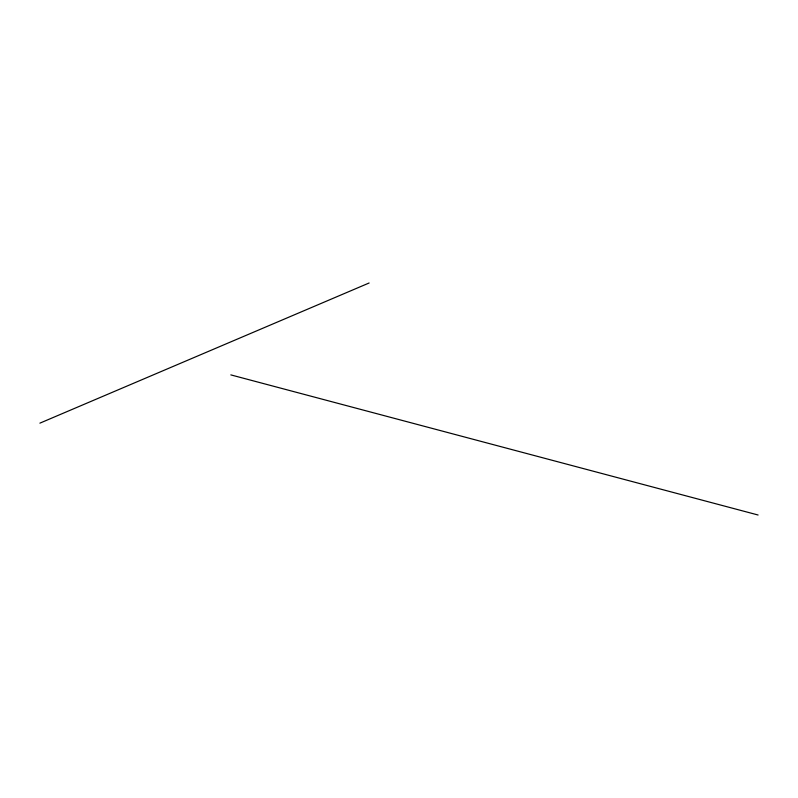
<?xml version="1.0" encoding="UTF-8"?>
<svg xmlns="http://www.w3.org/2000/svg" width="798" height="798" viewBox="0 0 798 798"><rect width="100%" height="100%" fill="white"/><g stroke="black" fill="none" stroke-linecap="round" stroke-linejoin="round"><path stroke-width="1.2" d="M39.9 423.149L369.125 282.991M230.831 374.89L758.1 515.009"/></g></svg>
